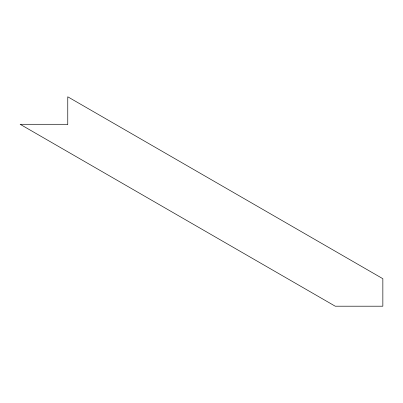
<?xml version="1.0" encoding="UTF-8"?>
<svg xmlns="http://www.w3.org/2000/svg" width="403" height="403" viewBox="0 0 403 403"><rect width="100%" height="100%" fill="white"/><g stroke="black" fill="none" stroke-linecap="round" stroke-linejoin="round"><path stroke-width="0.6" d="M67.764 124.29L20.15 124.29L335.236 306.199L382.85 306.199L382.85 278.71L67.764 96.801L67.764 124.29"/></g></svg>
